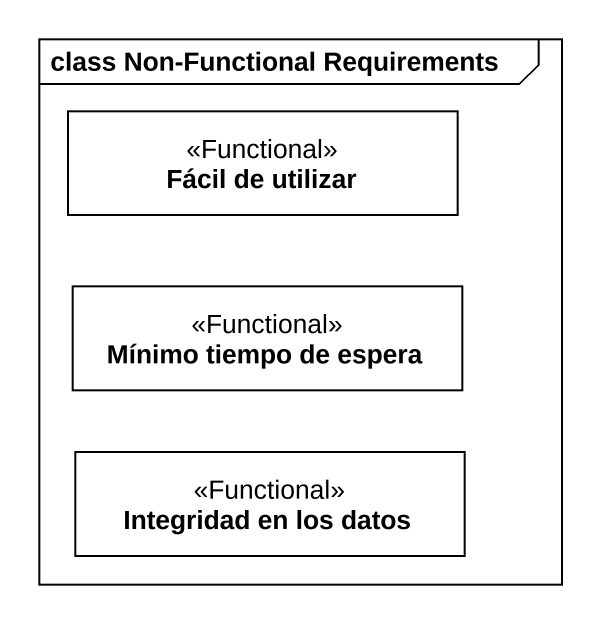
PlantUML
@startuml
mainframe class Non-Functional Requirements
hide circle
hide empty members
class "Fácil de utilizar" as Fácil_de_utilizar <<Functional>> #FFFFFF
class "Mínimo tiempo de espera" as Mínimo_tiempo_de_espera <<Functional>> #FFFFFF
class "Integridad en los datos" as Integridad_en_los_datos <<Functional>> #FFFFFF
@enduml
